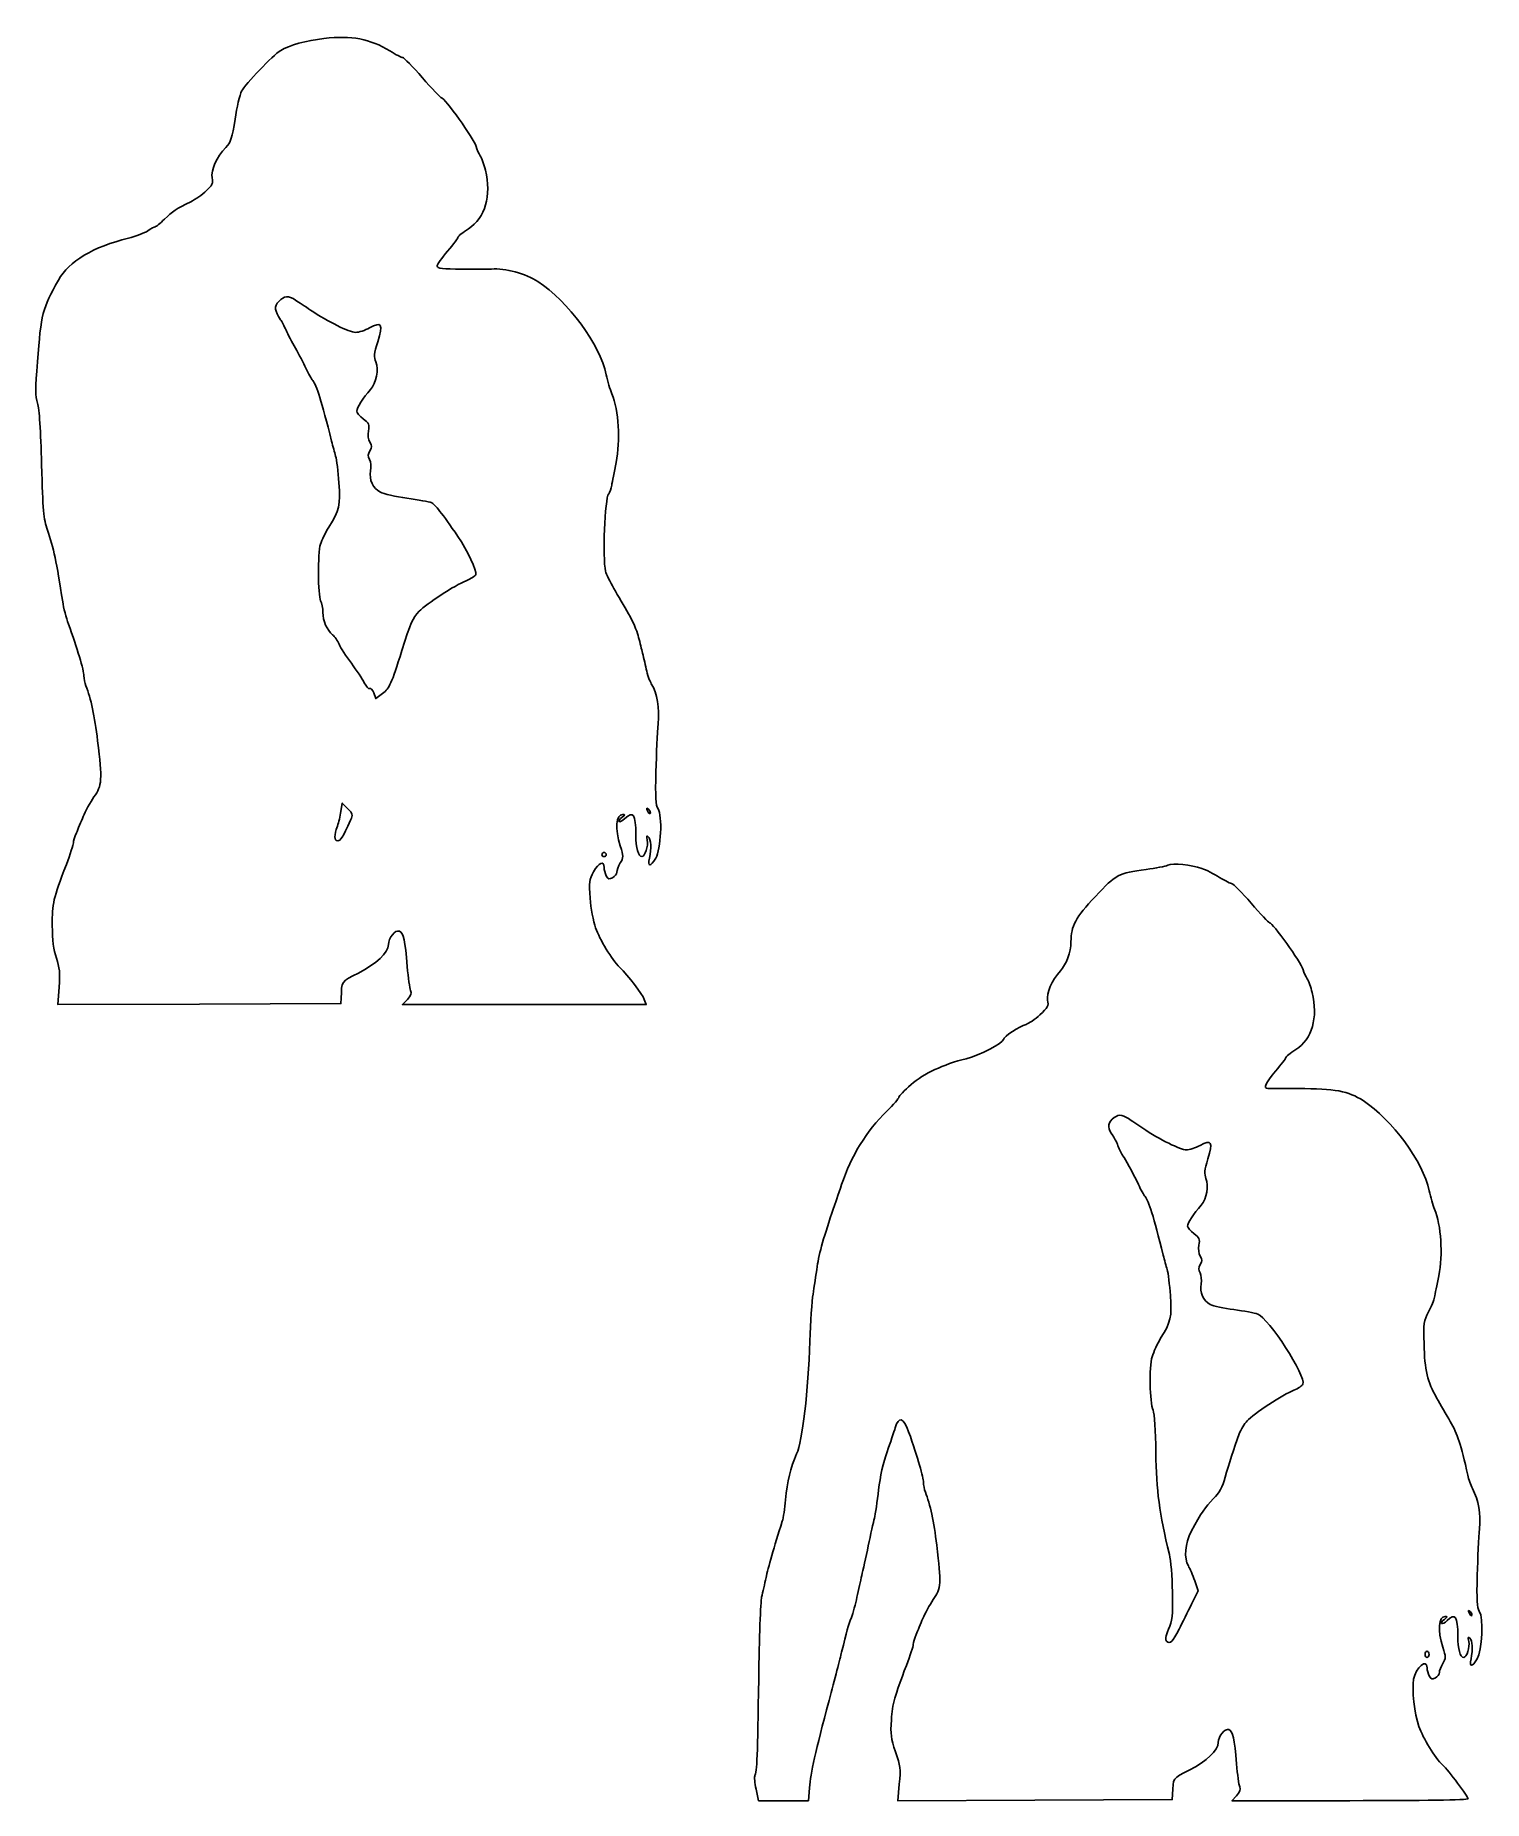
# Model space of a CAD drawing. Header units: centimetres. Extents: x -13.6 to 7.7, y -12.8 to 13.1.
import ezdxf

# ---------------------------------------------------------------- set-up
doc = ezdxf.new("R2010")
doc.units = ezdxf.units.CM
doc.header["$MEASUREMENT"] = 0
doc.layers.add('Layer 1', color=7, linetype='Continuous')

msp = doc.modelspace()

# ---------------------------------------------------------------- linework, layer by layer
at = {"layer": 'Layer 1', "color": 12}
for points, knots in [([(-9.3095, 13.08659), (-9.55945, 13.05829), (-9.82808, 12.98399), (-9.94434, 12.91124), (-9.94434, 12.91124), (-10.06123, 12.83849), (-10.46633, 12.416), (-10.52105, 12.31027), (-10.52105, 12.31027), (-10.54685, 12.26053), (-10.58945, 12.07524), (-10.61619, 11.89897), (-10.61619, 11.89897), (-10.65723, 11.62444), (-10.67681, 11.56507), (-10.75298, 11.48485), (-10.75298, 11.48485), (-10.88821, 11.34216), (-10.97526, 11.14753), (-10.95319, 11.03717), (-10.95319, 11.03717), (-10.93766, 10.95851), (-10.95134, 10.92774), (-11.039, 10.84535), (-11.039, 10.84535), (-11.09684, 10.79124), (-11.19973, 10.71943), (-11.26813, 10.68586), (-11.26813, 10.68586), (-11.48453, 10.57984), (-11.53552, 10.54595), (-11.65333, 10.43093), (-11.65333, 10.43093), (-11.71644, 10.36905), (-11.77861, 10.3187), (-11.79137, 10.3187), (-11.79137, 10.3187), (-11.80412, 10.3187), (-11.85262, 10.29163), (-11.89895, 10.25869), (-11.89895, 10.25869), (-11.94528, 10.22572), (-12.07429, 10.17662), (-12.18528, 10.14926), (-12.18528, 10.14926), (-12.70291, 10.02303), (-13.05889, 9.80974), (-13.2134, 9.53368), (-13.2134, 9.53368), (-13.44937, 9.11212), (-13.4674, 9.04248), (-13.52305, 8.32898), (-13.52305, 8.32898), (-13.55321, 7.94065), (-13.5529, 7.82283), (-13.52057, 7.72271), (-13.52057, 7.72271), (-13.49539, 7.64376), (-13.47331, 7.3139), (-13.46025, 6.82112), (-13.46025, 6.82112), (-13.44253, 6.14463), (-13.43165, 6.01964), (-13.37476, 5.85735), (-13.37476, 5.85735), (-13.28367, 5.59776), (-13.23921, 5.3879), (-13.15091, 4.80031), (-13.15091, 4.80031), (-13.13817, 4.71482), (-13.09962, 4.56808), (-13.06542, 4.47387), (-13.06542, 4.47387), (-12.94013, 4.13097), (-12.83815, 3.7896), (-12.83815, 3.71435), (-12.83815, 3.71435), (-12.83815, 3.67207), (-12.82541, 3.60524), (-12.80986, 3.56605), (-12.80986, 3.56605), (-12.73618, 3.37952), (-12.68022, 3.11899), (-12.63669, 2.75897), (-12.63669, 2.75897), (-12.56673, 2.17575), (-12.57109, 2.10516), (-12.69048, 1.93138), (-12.69048, 1.93138), (-12.74613, 1.85023), (-12.81732, 1.72122), (-12.84903, 1.64441), (-12.84903, 1.64441), (-12.88074, 1.56763), (-12.92614, 1.45881), (-12.95008, 1.40285), (-12.95008, 1.40285), (-12.97401, 1.3466), (-12.9936, 1.28005), (-12.9936, 1.25487), (-12.9936, 1.25487), (-12.9936, 1.22968), (-13.04024, 1.08667), (-13.09713, 0.93713), (-13.09713, 0.93713), (-13.29206, 0.42664), (-13.30481, 0.37068), (-13.30356, 0.04363), (-13.30356, 0.04363), (-13.30294, -0.17867), (-13.28553, -0.31607), (-13.24325, -0.43826), (-13.24325, -0.43826), (-13.19599, -0.57536), (-13.18791, -0.66024), (-13.20252, -0.86606), (-13.20252, -0.86606), (-13.20252, -0.86606), (-13.22055, -1.12255), (-13.22055, -1.12255), (-13.22055, -1.12255), (-13.22055, -1.12255), (-11.14068, -1.11477), (-11.14068, -1.11477), (-11.14068, -1.11477), (-11.14068, -1.11477), (-9.06079, -1.10667), (-9.06079, -1.10667), (-9.06079, -1.10667), (-9.06079, -1.10667), (-9.05738, -1.02896), (-9.05738, -1.02896), (-9.05738, -1.02896), (-9.04618, -0.76811), (-9.06015, -0.78833), (-8.80181, -0.65836), (-8.80181, -0.65836), (-8.54004, -0.52686), (-8.36128, -0.3565), (-8.36128, -0.23865), (-8.36128, -0.23865), (-8.36128, -0.14137), (-8.25992, -0.01855), (-8.19899, -0.04186), (-8.19899, -0.04186), (-8.14054, -0.06456), (-8.11474, -0.18053), (-8.08395, -0.56261), (-8.08395, -0.56261), (-8.0709, -0.72491), (-8.04913, -0.88315), (-8.03577, -0.91392), (-8.03577, -0.91392), (-8.01867, -0.95311), (-8.03296, -0.9929), (-8.08302, -1.04606), (-8.08302, -1.04606), (-8.08302, -1.04606), (-8.15454, -1.12223), (-8.15454, -1.12223), (-8.15454, -1.12223), (-8.15454, -1.12223), (-6.36222, -1.12223), (-6.36222, -1.12223), (-6.36222, -1.12223), (-6.36222, -1.12223), (-4.56991, -1.12223), (-4.56991, -1.12223), (-4.56991, -1.12223), (-4.56991, -1.12223), (-4.59915, -1.04545), (-4.59915, -1.04545), (-4.59915, -1.04545), (-4.62743, -0.97052), (-4.83666, -0.69847), (-4.96226, -0.57288), (-4.96226, -0.57288), (-5.07606, -0.45908), (-5.25449, -0.16529), (-5.31574, 0.00881), (-5.31574, 0.00881), (-5.349, 0.103), (-5.38509, 0.29795), (-5.39628, 0.4422), (-5.39628, 0.4422), (-5.4143, 0.6794), (-5.40964, 0.71578), (-5.34403, 0.83238), (-5.34403, 0.83238), (-5.26693, 0.96978), (-5.19015, 1.00179), (-5.19015, 0.89641), (-5.19015, 0.89641), (-5.19015, 0.86127), (-5.17554, 0.80499), (-5.15781, 0.77174), (-5.15781, 0.77174), (-5.1317, 0.72324), (-5.11336, 0.71766), (-5.06455, 0.74377), (-5.06455, 0.74377), (-5.03097, 0.76179), (-5.00361, 0.79817), (-5.00361, 0.82489), (-5.00361, 0.82489), (-5.00361, 0.85164), (-4.9803, 0.91321), (-4.9517, 0.96171), (-4.9517, 0.96171), (-4.90289, 1.04407), (-4.90289, 1.06026), (-4.9517, 1.21102), (-4.9517, 1.21102), (-5.03282, 1.46285), (-5.01698, 1.67582), (-4.91657, 1.67582), (-4.91657, 1.67582), (-4.87677, 1.67582), (-4.87894, 1.66743), (-4.92776, 1.63169), (-4.92776, 1.63169), (-4.9607, 1.60742), (-4.97999, 1.57975), (-4.97036, 1.5698), (-4.97036, 1.5698), (-4.96041, 1.56017), (-4.92247, 1.58007), (-4.88609, 1.61396), (-4.88609, 1.61396), (-4.75864, 1.7327), (-4.72382, 1.68172), (-4.72382, 1.37581), (-4.72382, 1.37581), (-4.72382, 1.18306), (-4.68805, 1.05402), (-4.63457, 1.05402), (-4.63457, 1.05402), (-4.58764, 1.05402), (-4.53697, 1.21259), (-4.55655, 1.29686), (-4.55655, 1.29686), (-4.57147, 1.35932), (-4.56742, 1.37208), (-4.54038, 1.34689), (-4.54038, 1.34689), (-4.49966, 1.30897), (-4.49249, 1.17901), (-4.52329, 1.03071), (-4.52329, 1.03071), (-4.55033, 0.90138), (-4.50742, 0.9017), (-4.43124, 1.03103), (-4.43124, 1.03103), (-4.35353, 1.16224), (-4.33083, 1.65592), (-4.39737, 1.75789), (-4.39737, 1.75789), (-4.43156, 1.81012), (-4.43841, 1.92826), (-4.42846, 2.30195), (-4.42846, 2.30195), (-4.42161, 2.56466), (-4.40669, 2.88179), (-4.39518, 3.00646), (-4.39518, 3.00646), (-4.37404, 3.24085), (-4.41105, 3.45879), (-4.49593, 3.59622), (-4.49593, 3.59622), (-4.51985, 3.63477), (-4.55343, 3.73269), (-4.57084, 3.81384), (-4.57084, 3.81384), (-4.58825, 3.89467), (-4.61499, 4.01002), (-4.62992, 4.06971), (-4.62992, 4.06971), (-4.64516, 4.12972), (-4.6722, 4.23603), (-4.68992, 4.30631), (-4.68992, 4.30631), (-4.70765, 4.37626), (-4.77136, 4.51988), (-4.83169, 4.62497), (-4.83169, 4.62497), (-4.89199, 4.72974), (-4.98837, 4.89731), (-5.04558, 4.99711), (-5.04558, 4.99711), (-5.10278, 5.09659), (-5.15813, 5.21224), (-5.1684, 5.25359), (-5.1684, 5.25359), (-5.21565, 5.44385), (-5.18052, 6.3178), (-5.12236, 6.39085), (-5.12236, 6.39085), (-5.10651, 6.41075), (-5.08693, 6.46671), (-5.07854, 6.51521), (-5.07854, 6.51521), (-5.07013, 6.5637), (-5.04092, 6.71481), (-5.01356, 6.85096), (-5.01356, 6.85096), (-4.94797, 7.18053), (-4.97501, 7.61079), (-5.07759, 7.86262), (-5.07759, 7.86262), (-5.10185, 7.92263), (-5.13823, 8.04855), (-5.15813, 8.14242), (-5.15813, 8.14242), (-5.25232, 8.58639), (-5.71836, 9.22216), (-6.1623, 9.51222), (-6.1623, 9.51222), (-6.33767, 9.62663), (-6.6526, 9.71182), (-6.84379, 9.69597), (-6.84379, 9.69597), (-6.88327, 9.69256), (-7.08006, 9.69161), (-7.28091, 9.69349), (-7.28091, 9.69349), (-7.55729, 9.69597), (-7.64622, 9.70685), (-7.64622, 9.73701), (-7.64622, 9.73701), (-7.64622, 9.75908), (-7.57626, 9.86012), (-7.49078, 9.96117), (-7.49078, 9.96117), (-7.40526, 10.06221), (-7.33531, 10.15516), (-7.33531, 10.16759), (-7.33531, 10.16759), (-7.33531, 10.17971), (-7.26755, 10.23382), (-7.18484, 10.28761), (-7.18484, 10.28761), (-6.93677, 10.44834), (-6.84287, 10.77508), (-6.93613, 11.15219), (-6.93613, 11.15219), (-6.95603, 11.23241), (-6.9896, 11.32599), (-7.01074, 11.36018), (-7.01074, 11.36018), (-7.03188, 11.39439), (-7.05956, 11.45688), (-7.07231, 11.49948), (-7.07231, 11.49948), (-7.10713, 11.61605), (-7.53491, 12.21515), (-7.58341, 12.21515), (-7.58341, 12.21515), (-7.59584, 12.21515), (-7.72144, 12.34821), (-7.86228, 12.51051), (-7.86228, 12.51051), (-8.00312, 12.67309), (-8.13308, 12.80585), (-8.15081, 12.80585), (-8.15081, 12.80585), (-8.16883, 12.80585), (-8.25431, 12.84937), (-8.34075, 12.90285), (-8.34075, 12.90285), (-8.63518, 13.08379), (-8.89693, 13.13353), (-9.3095, 13.08659), (-9.3095, 13.08659), (-9.3095, 13.08659), (-9.3095, 13.08659), (-9.3095, 13.08659), (-9.3095, 13.08659), (-9.3095, 13.08659), (-9.3095, 13.08659), (-9.3095, 13.08659)], [0, 0, 0, 0, 0.01041667, 0.01041667, 0.01041667, 0.01041667, 0.02083333, 0.02083333, 0.02083333, 0.02083333, 0.03125, 0.03125, 0.03125, 0.03125, 0.04166667, 0.04166667, 0.04166667, 0.04166667, 0.05208333, 0.05208333, 0.05208333, 0.05208333, 0.0625, 0.0625, 0.0625, 0.0625, 0.07291667, 0.07291667, 0.07291667, 0.07291667, 0.08333333, 0.08333333, 0.08333333, 0.08333333, 0.09375, 0.09375, 0.09375, 0.09375, 0.10416667, 0.10416667, 0.10416667, 0.10416667, 0.11458333, 0.11458333, 0.11458333, 0.11458333, 0.125, 0.125, 0.125, 0.125, 0.13541667, 0.13541667, 0.13541667, 0.13541667, 0.14583333, 0.14583333, 0.14583333, 0.14583333, 0.15625, 0.15625, 0.15625, 0.15625, 0.16666667, 0.16666667, 0.16666667, 0.16666667, 0.17708333, 0.17708333, 0.17708333, 0.17708333, 0.1875, 0.1875, 0.1875, 0.1875, 0.19791667, 0.19791667, 0.19791667, 0.19791667, 0.20833333, 0.20833333, 0.20833333, 0.20833333, 0.21875, 0.21875, 0.21875, 0.21875, 0.22916667, 0.22916667, 0.22916667, 0.22916667, 0.23958333, 0.23958333, 0.23958333, 0.23958333, 0.25, 0.25, 0.25, 0.25, 0.26041667, 0.26041667, 0.26041667, 0.26041667, 0.27083333, 0.27083333, 0.27083333, 0.27083333, 0.28125, 0.28125, 0.28125, 0.28125, 0.29166667, 0.29166667, 0.29166667, 0.29166667, 0.30208333, 0.30208333, 0.30208333, 0.30208333, 0.3125, 0.3125, 0.3125, 0.3125, 0.32291667, 0.32291667, 0.32291667, 0.32291667, 0.33333333, 0.33333333, 0.33333333, 0.33333333, 0.34375, 0.34375, 0.34375, 0.34375, 0.35416667, 0.35416667, 0.35416667, 0.35416667, 0.36458333, 0.36458333, 0.36458333, 0.36458333, 0.375, 0.375, 0.375, 0.375, 0.38541667, 0.38541667, 0.38541667, 0.38541667, 0.39583333, 0.39583333, 0.39583333, 0.39583333, 0.40625, 0.40625, 0.40625, 0.40625, 0.41666667, 0.41666667, 0.41666667, 0.41666667, 0.42708333, 0.42708333, 0.42708333, 0.42708333, 0.4375, 0.4375, 0.4375, 0.4375, 0.44791667, 0.44791667, 0.44791667, 0.44791667, 0.45833333, 0.45833333, 0.45833333, 0.45833333, 0.46875, 0.46875, 0.46875, 0.46875, 0.47916667, 0.47916667, 0.47916667, 0.47916667, 0.48958333, 0.48958333, 0.48958333, 0.48958333, 0.5, 0.5, 0.5, 0.5, 0.51041667, 0.51041667, 0.51041667, 0.51041667, 0.52083333, 0.52083333, 0.52083333, 0.52083333, 0.53125, 0.53125, 0.53125, 0.53125, 0.54166667, 0.54166667, 0.54166667, 0.54166667, 0.55208333, 0.55208333, 0.55208333, 0.55208333, 0.5625, 0.5625, 0.5625, 0.5625, 0.57291667, 0.57291667, 0.57291667, 0.57291667, 0.58333333, 0.58333333, 0.58333333, 0.58333333, 0.59375, 0.59375, 0.59375, 0.59375, 0.60416667, 0.60416667, 0.60416667, 0.60416667, 0.61458333, 0.61458333, 0.61458333, 0.61458333, 0.625, 0.625, 0.625, 0.625, 0.63541667, 0.63541667, 0.63541667, 0.63541667, 0.64583333, 0.64583333, 0.64583333, 0.64583333, 0.65625, 0.65625, 0.65625, 0.65625, 0.66666667, 0.66666667, 0.66666667, 0.66666667, 0.67708333, 0.67708333, 0.67708333, 0.67708333, 0.6875, 0.6875, 0.6875, 0.6875, 0.69791667, 0.69791667, 0.69791667, 0.69791667, 0.70833333, 0.70833333, 0.70833333, 0.70833333, 0.71875, 0.71875, 0.71875, 0.71875, 0.72916667, 0.72916667, 0.72916667, 0.72916667, 0.73958333, 0.73958333, 0.73958333, 0.73958333, 0.75, 0.75, 0.75, 0.75, 0.76041667, 0.76041667, 0.76041667, 0.76041667, 0.77083333, 0.77083333, 0.77083333, 0.77083333, 0.78125, 0.78125, 0.78125, 0.78125, 0.79166667, 0.79166667, 0.79166667, 0.79166667, 0.80208333, 0.80208333, 0.80208333, 0.80208333, 0.8125, 0.8125, 0.8125, 0.8125, 0.82291667, 0.82291667, 0.82291667, 0.82291667, 0.83333333, 0.83333333, 0.83333333, 0.83333333, 0.84375, 0.84375, 0.84375, 0.84375, 0.85416667, 0.85416667, 0.85416667, 0.85416667, 0.86458333, 0.86458333, 0.86458333, 0.86458333, 0.875, 0.875, 0.875, 0.875, 0.88541667, 0.88541667, 0.88541667, 0.88541667, 0.89583333, 0.89583333, 0.89583333, 0.89583333, 0.90625, 0.90625, 0.90625, 0.90625, 0.91666667, 0.91666667, 0.91666667, 0.91666667, 0.92708333, 0.92708333, 0.92708333, 0.92708333, 0.9375, 0.9375, 0.9375, 0.9375, 0.94791667, 0.94791667, 0.94791667, 0.94791667, 0.95833333, 0.95833333, 0.95833333, 0.95833333, 0.96875, 0.96875, 0.96875, 0.96875, 0.97916667, 0.97916667, 0.97916667, 0.97916667, 1, 1, 1, 1]), ([(-9.72547, 9.23803), (-9.68102, 9.20848), (-9.58308, 9.14321), (-9.50817, 9.09346), (-9.50817, 9.09346), (-9.24981, 8.9209), (-8.93612, 8.76514), (-8.84751, 8.76453), (-8.84751, 8.76453), (-8.7984, 8.76453), (-8.70387, 8.79499), (-8.63735, 8.83229), (-8.63735, 8.83229), (-8.46354, 8.92993), (-8.43838, 8.88577), (-8.51829, 8.6265), (-8.51829, 8.6265), (-8.57176, 8.45394), (-8.57702, 8.39954), (-8.54813, 8.32927), (-8.54813, 8.32927), (-8.50085, 8.21579), (-8.53723, 8.02304), (-8.62428, 7.9248), (-8.62428, 7.9248), (-8.73371, 7.80137), (-8.82761, 7.65463), (-8.82761, 7.60706), (-8.82761, 7.60706), (-8.82761, 7.58312), (-8.7844, 7.53152), (-8.73154, 7.49234), (-8.73154, 7.49234), (-8.6473, 7.43016), (-8.63767, 7.40841), (-8.65476, 7.317), (-8.65476, 7.317), (-8.66688, 7.25326), (-8.6591, 7.18767), (-8.63486, 7.14912), (-8.63486, 7.14912), (-8.60285, 7.09782), (-8.60253, 7.07326), (-8.63423, 7.0226), (-8.63423, 7.0226), (-8.66378, 6.97503), (-8.66502, 6.94362), (-8.63891, 6.8948), (-8.63891, 6.8948), (-8.61994, 6.85938), (-8.6128, 6.78413), (-8.62335, 6.72785), (-8.62335, 6.72785), (-8.64822, 6.59667), (-8.5907, 6.47136), (-8.47971, 6.41384), (-8.47971, 6.41384), (-8.43185, 6.38897), (-8.25619, 6.3495), (-8.08924, 6.32555), (-8.08924, 6.32555), (-7.9226, 6.30193), (-7.76187, 6.27303), (-7.73234, 6.26121), (-7.73234, 6.26121), (-7.68104, 6.24067), (-7.57285, 6.10359), (-7.34028, 5.76408), (-7.34028, 5.76408), (-7.19915, 5.55826), (-7.05615, 5.25484), (-7.07573, 5.20353), (-7.07573, 5.20353), (-7.08443, 5.18115), (-7.14785, 5.14011), (-7.21688, 5.11244), (-7.21688, 5.11244), (-7.38973, 5.04343), (-7.79825, 4.77761), (-7.90829, 4.66259), (-7.90829, 4.66259), (-8.00404, 4.56279), (-8.03794, 4.48601), (-8.16353, 4.08525), (-8.16353, 4.08525), (-8.31776, 3.59217), (-8.34387, 3.53436), (-8.44613, 3.4557), (-8.44613, 3.4557), (-8.44613, 3.4557), (-8.54657, 3.3786), (-8.54657, 3.3786), (-8.54657, 3.3786), (-8.54657, 3.3786), (-8.57827, 3.46191), (-8.57827, 3.46191), (-8.57827, 3.46191), (-8.59568, 3.50761), (-8.62243, 3.53714), (-8.63767, 3.52782), (-8.63767, 3.52782), (-8.65288, 3.51848), (-8.68833, 3.55611), (-8.71662, 3.61146), (-8.71662, 3.61146), (-8.74461, 3.66678), (-8.8301, 3.79614), (-8.90627, 3.89871), (-8.90627, 3.89871), (-8.98245, 4.00132), (-9.06388, 4.12724), (-9.0869, 4.17851), (-9.0869, 4.17851), (-9.1099, 4.22981), (-9.15281, 4.2917), (-9.18234, 4.31625), (-9.18234, 4.31625), (-9.26566, 4.38526), (-9.32505, 4.52207), (-9.32505, 4.64547), (-9.32505, 4.64547), (-9.32505, 4.70704), (-9.33966, 4.78507), (-9.35768, 4.81864), (-9.35768, 4.81864), (-9.39996, 4.89794), (-9.40215, 5.51662), (-9.36016, 5.6506), (-9.36016, 5.6506), (-9.34246, 5.7078), (-9.28711, 5.81975), (-9.23769, 5.89934), (-9.23769, 5.89934), (-9.08161, 6.15021), (-9.06545, 6.22078), (-9.08846, 6.55066), (-9.08846, 6.55066), (-9.09995, 6.71666), (-9.12204, 6.89419), (-9.13725, 6.9455), (-9.13725, 6.9455), (-9.15281, 6.99677), (-9.17953, 7.09472), (-9.19665, 7.16312), (-9.19665, 7.16312), (-9.34524, 7.75536), (-9.41737, 7.98886), (-9.47335, 8.05601), (-9.47335, 8.05601), (-9.4923, 8.079), (-9.53738, 8.16046), (-9.57345, 8.23664), (-9.57345, 8.23664), (-9.60951, 8.3131), (-9.67946, 8.44555), (-9.72828, 8.53104), (-9.72828, 8.53104), (-9.77739, 8.61655), (-9.83956, 8.73562), (-9.86631, 8.79531), (-9.86631, 8.79531), (-9.89306, 8.85531), (-9.92912, 8.92527), (-9.94653, 8.95075), (-9.94653, 8.95075), (-10.0376, 9.08537), (-10.04353, 9.14506), (-9.97357, 9.21967), (-9.97357, 9.21967), (-9.89182, 9.30672), (-9.83491, 9.31108), (-9.72547, 9.23803), (-9.72547, 9.23803), (-9.72547, 9.23803), (-9.72547, 9.23803), (-9.72547, 9.23803), (-9.72547, 9.23803), (-9.72547, 9.23803), (-9.72547, 9.23803), (-9.72547, 9.23803)], [0, 0, 0, 0, 0.02173913, 0.02173913, 0.02173913, 0.02173913, 0.04347826, 0.04347826, 0.04347826, 0.04347826, 0.06521739, 0.06521739, 0.06521739, 0.06521739, 0.08695652, 0.08695652, 0.08695652, 0.08695652, 0.10869565, 0.10869565, 0.10869565, 0.10869565, 0.13043478, 0.13043478, 0.13043478, 0.13043478, 0.15217391, 0.15217391, 0.15217391, 0.15217391, 0.17391304, 0.17391304, 0.17391304, 0.17391304, 0.19565217, 0.19565217, 0.19565217, 0.19565217, 0.2173913, 0.2173913, 0.2173913, 0.2173913, 0.23913043, 0.23913043, 0.23913043, 0.23913043, 0.26086957, 0.26086957, 0.26086957, 0.26086957, 0.2826087, 0.2826087, 0.2826087, 0.2826087, 0.30434783, 0.30434783, 0.30434783, 0.30434783, 0.32608696, 0.32608696, 0.32608696, 0.32608696, 0.34782609, 0.34782609, 0.34782609, 0.34782609, 0.36956522, 0.36956522, 0.36956522, 0.36956522, 0.39130435, 0.39130435, 0.39130435, 0.39130435, 0.41304348, 0.41304348, 0.41304348, 0.41304348, 0.43478261, 0.43478261, 0.43478261, 0.43478261, 0.45652174, 0.45652174, 0.45652174, 0.45652174, 0.47826087, 0.47826087, 0.47826087, 0.47826087, 0.5, 0.5, 0.5, 0.5, 0.52173913, 0.52173913, 0.52173913, 0.52173913, 0.54347826, 0.54347826, 0.54347826, 0.54347826, 0.56521739, 0.56521739, 0.56521739, 0.56521739, 0.58695652, 0.58695652, 0.58695652, 0.58695652, 0.60869565, 0.60869565, 0.60869565, 0.60869565, 0.63043478, 0.63043478, 0.63043478, 0.63043478, 0.65217391, 0.65217391, 0.65217391, 0.65217391, 0.67391304, 0.67391304, 0.67391304, 0.67391304, 0.69565217, 0.69565217, 0.69565217, 0.69565217, 0.7173913, 0.7173913, 0.7173913, 0.7173913, 0.73913043, 0.73913043, 0.73913043, 0.73913043, 0.76086957, 0.76086957, 0.76086957, 0.76086957, 0.7826087, 0.7826087, 0.7826087, 0.7826087, 0.80434783, 0.80434783, 0.80434783, 0.80434783, 0.82608696, 0.82608696, 0.82608696, 0.82608696, 0.84782609, 0.84782609, 0.84782609, 0.84782609, 0.86956522, 0.86956522, 0.86956522, 0.86956522, 0.89130435, 0.89130435, 0.89130435, 0.89130435, 0.91304348, 0.91304348, 0.91304348, 0.91304348, 0.93478261, 0.93478261, 0.93478261, 0.93478261, 0.95652174, 0.95652174, 0.95652174, 0.95652174, 1, 1, 1, 1]), ([(-8.91778, 1.59157), (-9.03624, 1.33353), (-9.06484, 1.2872), (-9.10741, 1.2872), (-9.10741, 1.2872), (-9.16059, 1.2872), (-9.16183, 1.36525), (-9.11146, 1.50482), (-9.11146, 1.50482), (-9.09312, 1.55612), (-9.06949, 1.65283), (-9.05923, 1.71934), (-9.05923, 1.71934), (-9.05923, 1.71934), (-9.04057, 1.84092), (-9.04057, 1.84092), (-9.04057, 1.84092), (-9.04057, 1.84092), (-8.95943, 1.75945), (-8.95943, 1.75945), (-8.95943, 1.75945), (-8.88513, 1.68545), (-8.88172, 1.67053), (-8.91778, 1.59157), (-8.91778, 1.59157), (-8.91778, 1.59157), (-8.91778, 1.59157), (-8.91778, 1.59157), (-8.91778, 1.59157), (-8.91778, 1.59157), (-8.91778, 1.59157), (-8.91778, 1.59157)], [0, 0, 0, 0, 0.11111111, 0.11111111, 0.11111111, 0.11111111, 0.22222222, 0.22222222, 0.22222222, 0.22222222, 0.33333333, 0.33333333, 0.33333333, 0.33333333, 0.44444444, 0.44444444, 0.44444444, 0.44444444, 0.55555556, 0.55555556, 0.55555556, 0.55555556, 0.66666667, 0.66666667, 0.66666667, 0.66666667, 0.77777778, 0.77777778, 0.77777778, 0.77777778, 1, 1, 1, 1]), ([(-4.5121, 1.69042), (-4.52173, 1.68111), (-4.53914, 1.6982), (-4.55094, 1.72897), (-4.55094, 1.72897), (-4.56774, 1.77313), (-4.56401, 1.77686), (-4.53353, 1.74641), (-4.53353, 1.74641), (-4.5121, 1.72524), (-4.50276, 1.70008), (-4.5121, 1.69042), (-4.5121, 1.69042), (-4.5121, 1.69042), (-4.5121, 1.69042), (-4.5121, 1.69042), (-4.5121, 1.69042), (-4.5121, 1.69042), (-4.5121, 1.69042), (-4.5121, 1.69042)], [0, 0, 0, 0, 0.16666667, 0.16666667, 0.16666667, 0.16666667, 0.33333333, 0.33333333, 0.33333333, 0.33333333, 0.5, 0.5, 0.5, 0.5, 0.66666667, 0.66666667, 0.66666667, 0.66666667, 1, 1, 1, 1]), ([(-5.15906, 1.08514), (-5.15906, 1.06802), (-5.17305, 1.05402), (-5.19015, 1.05402), (-5.19015, 1.05402), (-5.20724, 1.05402), (-5.22123, 1.06802), (-5.22123, 1.08514), (-5.22123, 1.08514), (-5.22123, 1.10223), (-5.20724, 1.11622), (-5.19015, 1.11622), (-5.19015, 1.11622), (-5.17305, 1.11622), (-5.15906, 1.10223), (-5.15906, 1.08514)], [0, 0, 0, 0, 0.2, 0.2, 0.2, 0.2, 0.4, 0.4, 0.4, 0.4, 0.6, 0.6, 0.6, 0.6, 1, 1, 1, 1])]:
    msp.add_open_spline(points, degree=3, knots=knots, dxfattribs=at)
at = {"layer": 'Layer 1', "color": 92}
for points, knots in [([(3.09745, 0.92697), (3.06134, 0.91162), (2.91896, 0.88392), (2.78141, 0.86556), (2.78141, 0.86556), (2.36514, 0.80957), (2.34466, 0.79875), (2.03253, 0.46794), (2.03253, 0.46794), (1.74149, 0.15944), (1.67526, 0.03633), (1.67375, -0.19936), (1.67375, -0.19936), (1.67285, -0.34655), (1.60692, -0.52985), (1.52085, -0.62436), (1.52085, -0.62436), (1.39052, -0.76764), (1.30985, -0.95274), (1.33122, -1.05899), (1.33122, -1.05899), (1.34747, -1.13996), (1.33331, -1.16586), (1.21804, -1.27241), (1.21804, -1.27241), (1.14551, -1.33892), (1.05341, -1.40213), (1.01306, -1.41237), (1.01306, -1.41237), (0.92427, -1.43523), (0.67987, -1.59687), (0.67987, -1.63269), (0.67987, -1.63269), (0.67987, -1.68508), (0.3274, -1.86928), (0.13536, -1.91714), (0.13536, -1.91714), (-0.20839, -2.0026), (-0.48559, -2.13294), (-0.67643, -2.29881), (-0.67643, -2.29881), (-0.77486, -2.38429), (-0.85521, -2.46795), (-0.85521, -2.48452), (-0.85521, -2.48452), (-0.85521, -2.50105), (-0.93528, -2.59286), (-1.0328, -2.68798), (-1.0328, -2.68798), (-1.3317, -2.97966), (-1.56043, -3.35137), (-1.69889, -3.76976), (-1.69889, -3.76976), (-1.74524, -3.91033), (-1.79763, -4.06625), (-1.81509, -4.11591), (-1.81509, -4.11591), (-1.95413, -4.51231), (-2.02999, -4.7811), (-2.0574, -4.97374), (-2.0574, -4.97374), (-2.07515, -5.09775), (-2.10254, -5.28077), (-2.1182, -5.38009), (-2.1182, -5.38009), (-2.13384, -5.47942), (-2.15432, -5.79094), (-2.16363, -6.07237), (-2.16363, -6.07237), (-2.18713, -6.79656), (-2.27531, -7.54335), (-2.35897, -7.72996), (-2.35897, -7.72996), (-2.44988, -7.93223), (-2.49955, -8.1366), (-2.52272, -8.4051), (-2.52272, -8.4051), (-2.53357, -8.52911), (-2.55524, -8.67148), (-2.57088, -8.72114), (-2.57088, -8.72114), (-2.68978, -9.09889), (-2.77918, -9.40832), (-2.80927, -9.54887), (-2.80927, -9.54887), (-2.82885, -9.63978), (-2.85774, -9.7686), (-2.87369, -9.83483), (-2.87369, -9.83483), (-2.88965, -9.90103), (-2.9092, -10.44284), (-2.91764, -11.03881), (-2.91764, -11.03881), (-2.93328, -12.17057), (-2.94262, -12.41266), (-2.97273, -12.46135), (-2.97273, -12.46135), (-2.98265, -12.47722), (-2.97482, -12.56691), (-2.95526, -12.66005), (-2.95526, -12.66005), (-2.95526, -12.66005), (-2.91973, -12.82965), (-2.91973, -12.82965), (-2.91973, -12.82965), (-2.91973, -12.82965), (-2.55312, -12.82965), (-2.55312, -12.82965), (-2.55312, -12.82965), (-2.55312, -12.82965), (-2.18652, -12.82965), (-2.18652, -12.82965), (-2.18652, -12.82965), (-2.18652, -12.82965), (-2.17085, -12.64153), (-2.17085, -12.64153), (-2.17085, -12.64153), (-2.15249, -12.41928), (-2.08328, -12.11024), (-1.8828, -11.35486), (-1.8828, -11.35486), (-1.80155, -11.04844), (-1.71847, -10.73028), (-1.69831, -10.64749), (-1.69831, -10.64749), (-1.62306, -10.33777), (-1.59927, -10.25321), (-1.55504, -10.13582), (-1.55504, -10.13582), (-1.53003, -10.06959), (-1.49273, -9.93415), (-1.47225, -9.83483), (-1.47225, -9.83483), (-1.4518, -9.7355), (-1.42018, -9.59313), (-1.40213, -9.51878), (-1.40213, -9.51878), (-1.38377, -9.44412), (-1.34041, -9.24788), (-1.3058, -9.08233), (-1.3058, -9.08233), (-1.27119, -8.91678), (-1.23084, -8.73379), (-1.2164, -8.67598), (-1.2164, -8.67598), (-1.20195, -8.6179), (-1.17396, -8.42978), (-1.1544, -8.25759), (-1.1544, -8.25759), (-1.13242, -8.06498), (-1.08458, -7.85095), (-1.0301, -7.70075), (-1.0301, -7.70075), (-0.98134, -7.56682), (-0.92715, -7.40608), (-0.90969, -7.34409), (-0.90969, -7.34409), (-0.86093, -7.17071), (-0.78539, -7.1936), (-0.71223, -7.40429), (-0.71223, -7.40429), (-0.57769, -7.79137), (-0.49403, -8.07641), (-0.49403, -8.14713), (-0.49403, -8.14713), (-0.49403, -8.18806), (-0.48167, -8.25278), (-0.46662, -8.29072), (-0.46662, -8.29072), (-0.39529, -8.4713), (-0.3411, -8.72355), (-0.29898, -9.07209), (-0.29898, -9.07209), (-0.23125, -9.63676), (-0.23545, -9.7051), (-0.35105, -9.87335), (-0.35105, -9.87335), (-0.40492, -9.95191), (-0.47384, -10.07682), (-0.50456, -10.15116), (-0.50456, -10.15116), (-0.53525, -10.22551), (-0.5792, -10.33087), (-0.60238, -10.38503), (-0.60238, -10.38503), (-0.62555, -10.43951), (-0.64452, -10.50544), (-0.64452, -10.53192), (-0.64452, -10.53192), (-0.64452, -10.55841), (-0.68937, -10.69658), (-0.74446, -10.83953), (-0.74446, -10.83953), (-0.92263, -11.30247), (-0.94853, -11.3964), (-0.96628, -11.64193), (-0.96628, -11.64193), (-0.98134, -11.85228), (-0.97351, -11.91339), (-0.90487, -12.1121), (-0.90487, -12.1121), (-0.83354, -12.31874), (-0.82812, -12.36398), (-0.84979, -12.58544), (-0.84979, -12.58544), (-0.84979, -12.58544), (-0.87328, -12.82991), (-0.87328, -12.82991), (-0.87328, -12.82991), (-0.87328, -12.82991), (1.14491, -12.8225), (1.14491, -12.8225), (1.14491, -12.8225), (1.14491, -12.8225), (3.16307, -12.81456), (3.16307, -12.81456), (3.16307, -12.81456), (3.16307, -12.81456), (3.16637, -12.73942), (3.16637, -12.73942), (3.16637, -12.73942), (3.17722, -12.48701), (3.16368, -12.50633), (3.41381, -12.38065), (3.41381, -12.38065), (3.66723, -12.25338), (3.84032, -12.08828), (3.84032, -11.97425), (3.84032, -11.97425), (3.84032, -11.88006), (3.93843, -11.76126), (3.99743, -11.78375), (3.99743, -11.78375), (4.05403, -11.80571), (4.079, -11.91789), (4.10879, -12.28804), (4.10879, -12.28804), (4.12144, -12.44494), (4.14253, -12.59814), (4.15547, -12.62803), (4.15547, -12.62803), (4.172, -12.66587), (4.15817, -12.7045), (4.10972, -12.75609), (4.10972, -12.75609), (4.10972, -12.75609), (4.04048, -12.82965), (4.04048, -12.82965), (4.04048, -12.82965), (4.04048, -12.82965), (5.77662, -12.82965), (5.77662, -12.82965), (5.77662, -12.82965), (6.84003, -12.82965), (7.51247, -12.8188), (7.51247, -12.80134), (7.51247, -12.80134), (7.51247, -12.76747), (7.22712, -12.38859), (7.13743, -12.30286), (7.13743, -12.30286), (7.02966, -12.20073), (6.84996, -11.90863), (6.79098, -11.74062), (6.79098, -11.74062), (6.72505, -11.5533), (6.68412, -11.19201), (6.71182, -11.04453), (6.71182, -11.04453), (6.74431, -10.87086), (6.91047, -10.72938), (6.91047, -10.87535), (6.91047, -10.87535), (6.91047, -10.90938), (6.92462, -10.96386), (6.94177, -10.99606), (6.94177, -10.99606), (6.96706, -11.04302), (6.98481, -11.04844), (7.03207, -11.02315), (7.03207, -11.02315), (7.06459, -11.00569), (7.09107, -10.97047), (7.09107, -10.9446), (7.09107, -10.9446), (7.09107, -10.91869), (7.11364, -10.85911), (7.14134, -10.81215), (7.14134, -10.81215), (7.1886, -10.7324), (7.1886, -10.71674), (7.14134, -10.57077), (7.14134, -10.57077), (7.06276, -10.32695), (7.07813, -10.12076), (7.17534, -10.12076), (7.17534, -10.12076), (7.21386, -10.12076), (7.21177, -10.12889), (7.16452, -10.16352), (7.16452, -10.16352), (7.13261, -10.18699), (7.11393, -10.21376), (7.12327, -10.22339), (7.12327, -10.22339), (7.1329, -10.23273), (7.16963, -10.21347), (7.20484, -10.18066), (7.20484, -10.18066), (7.32824, -10.06568), (7.36195, -10.11505), (7.36195, -10.41122), (7.36195, -10.41122), (7.36195, -10.59783), (7.39659, -10.72274), (7.44834, -10.72274), (7.44834, -10.72274), (7.49379, -10.72274), (7.54287, -10.56926), (7.5239, -10.48769), (7.5239, -10.48769), (7.50946, -10.42718), (7.51337, -10.41485), (7.53954, -10.43921), (7.53954, -10.43921), (7.57899, -10.47594), (7.5859, -10.60175), (7.5561, -10.74534), (7.5561, -10.74534), (7.52991, -10.87054), (7.57145, -10.87025), (7.64519, -10.74502), (7.64519, -10.74502), (7.72044, -10.61802), (7.74242, -10.14002), (7.678, -10.04131), (7.678, -10.04131), (7.6449, -9.99075), (7.63828, -9.87637), (7.64791, -9.51455), (7.64791, -9.51455), (7.65453, -9.26023), (7.66897, -8.95321), (7.68011, -8.83251), (7.68011, -8.83251), (7.70059, -8.60616), (7.66837, -8.41894), (7.57809, -8.23955), (7.57809, -8.23955), (7.5528, -8.18989), (7.52179, -8.1017), (7.50885, -8.04389), (7.50885, -8.04389), (7.4059, -7.58608), (7.35925, -7.44252), (7.2512, -7.25469), (7.2512, -7.25469), (7.1964, -7.15896), (7.10613, -7.00215), (7.05104, -6.90645), (7.05104, -6.90645), (6.9165, -6.67197), (6.87525, -6.49528), (6.86501, -6.10849), (6.86501, -6.10849), (6.85721, -5.81051), (6.8626, -5.77199), (6.93185, -5.64195), (6.93185, -5.64195), (6.97338, -5.56429), (7.0131, -5.46648), (7.02032, -5.42523), (7.02032, -5.42523), (7.02755, -5.38369), (7.05496, -5.24224), (7.08144, -5.1104), (7.08144, -5.1104), (7.14494, -4.79134), (7.11875, -4.37475), (7.01942, -4.13097), (7.01942, -4.13097), (6.99595, -4.07286), (6.96074, -3.95097), (6.94148, -3.86006), (6.94148, -3.86006), (6.85057, -3.43053), (6.39908, -2.81469), (5.97016, -2.53447), (5.97016, -2.53447), (5.75254, -2.39242), (5.55329, -2.35537), (5.0142, -2.35749), (5.0142, -2.35749), (4.79055, -2.35839), (4.591, -2.3581), (4.57023, -2.3572), (4.57023, -2.3572), (4.4995, -2.35328), (4.5326, -2.27714), (4.6831, -2.09923), (4.6831, -2.09923), (4.76589, -2.00141), (4.83359, -1.9114), (4.83359, -1.89936), (4.83359, -1.89936), (4.83359, -1.88764), (4.89921, -1.83526), (4.97927, -1.78319), (4.97927, -1.78319), (5.21949, -1.62758), (5.31037, -1.31122), (5.22007, -0.94612), (5.22007, -0.94612), (5.20081, -0.86847), (5.16832, -0.77788), (5.14784, -0.74475), (5.14784, -0.74475), (5.12736, -0.71165), (5.10058, -0.65114), (5.08826, -0.60992), (5.08826, -0.60992), (5.05452, -0.49705), (4.64037, 0.08297), (4.5934, 0.08297), (4.5934, 0.08297), (4.58137, 0.08297), (4.45976, 0.2118), (4.32342, 0.36893), (4.32342, 0.36893), (4.18706, 0.52634), (4.06125, 0.65487), (4.0441, 0.65487), (4.0441, 0.65487), (4.02664, 0.65487), (3.94385, 0.69702), (3.86019, 0.74877), (3.86019, 0.74877), (3.77621, 0.80026), (3.65792, 0.86016), (3.59712, 0.88151), (3.59712, 0.88151), (3.443, 0.93599), (3.17603, 0.96007), (3.09745, 0.92697), (3.09745, 0.92697), (3.09745, 0.92697), (3.09745, 0.92697), (3.09745, 0.92697), (3.09745, 0.92697), (3.09745, 0.92697), (3.09745, 0.92697), (3.09745, 0.92697)], [0, 0, 0, 0, 0.00877193, 0.00877193, 0.00877193, 0.00877193, 0.01754386, 0.01754386, 0.01754386, 0.01754386, 0.02631579, 0.02631579, 0.02631579, 0.02631579, 0.03508772, 0.03508772, 0.03508772, 0.03508772, 0.04385965, 0.04385965, 0.04385965, 0.04385965, 0.05263158, 0.05263158, 0.05263158, 0.05263158, 0.06140351, 0.06140351, 0.06140351, 0.06140351, 0.07017544, 0.07017544, 0.07017544, 0.07017544, 0.07894737, 0.07894737, 0.07894737, 0.07894737, 0.0877193, 0.0877193, 0.0877193, 0.0877193, 0.09649123, 0.09649123, 0.09649123, 0.09649123, 0.10526316, 0.10526316, 0.10526316, 0.10526316, 0.11403509, 0.11403509, 0.11403509, 0.11403509, 0.12280702, 0.12280702, 0.12280702, 0.12280702, 0.13157895, 0.13157895, 0.13157895, 0.13157895, 0.14035088, 0.14035088, 0.14035088, 0.14035088, 0.14912281, 0.14912281, 0.14912281, 0.14912281, 0.15789474, 0.15789474, 0.15789474, 0.15789474, 0.16666667, 0.16666667, 0.16666667, 0.16666667, 0.1754386, 0.1754386, 0.1754386, 0.1754386, 0.18421053, 0.18421053, 0.18421053, 0.18421053, 0.19298246, 0.19298246, 0.19298246, 0.19298246, 0.20175439, 0.20175439, 0.20175439, 0.20175439, 0.21052632, 0.21052632, 0.21052632, 0.21052632, 0.21929825, 0.21929825, 0.21929825, 0.21929825, 0.22807018, 0.22807018, 0.22807018, 0.22807018, 0.23684211, 0.23684211, 0.23684211, 0.23684211, 0.24561404, 0.24561404, 0.24561404, 0.24561404, 0.25438596, 0.25438596, 0.25438596, 0.25438596, 0.26315789, 0.26315789, 0.26315789, 0.26315789, 0.27192982, 0.27192982, 0.27192982, 0.27192982, 0.28070175, 0.28070175, 0.28070175, 0.28070175, 0.28947368, 0.28947368, 0.28947368, 0.28947368, 0.29824561, 0.29824561, 0.29824561, 0.29824561, 0.30701754, 0.30701754, 0.30701754, 0.30701754, 0.31578947, 0.31578947, 0.31578947, 0.31578947, 0.3245614, 0.3245614, 0.3245614, 0.3245614, 0.33333333, 0.33333333, 0.33333333, 0.33333333, 0.34210526, 0.34210526, 0.34210526, 0.34210526, 0.35087719, 0.35087719, 0.35087719, 0.35087719, 0.35964912, 0.35964912, 0.35964912, 0.35964912, 0.36842105, 0.36842105, 0.36842105, 0.36842105, 0.37719298, 0.37719298, 0.37719298, 0.37719298, 0.38596491, 0.38596491, 0.38596491, 0.38596491, 0.39473684, 0.39473684, 0.39473684, 0.39473684, 0.40350877, 0.40350877, 0.40350877, 0.40350877, 0.4122807, 0.4122807, 0.4122807, 0.4122807, 0.42105263, 0.42105263, 0.42105263, 0.42105263, 0.42982456, 0.42982456, 0.42982456, 0.42982456, 0.43859649, 0.43859649, 0.43859649, 0.43859649, 0.44736842, 0.44736842, 0.44736842, 0.44736842, 0.45614035, 0.45614035, 0.45614035, 0.45614035, 0.46491228, 0.46491228, 0.46491228, 0.46491228, 0.47368421, 0.47368421, 0.47368421, 0.47368421, 0.48245614, 0.48245614, 0.48245614, 0.48245614, 0.49122807, 0.49122807, 0.49122807, 0.49122807, 0.5, 0.5, 0.5, 0.5, 0.50877193, 0.50877193, 0.50877193, 0.50877193, 0.51754386, 0.51754386, 0.51754386, 0.51754386, 0.52631579, 0.52631579, 0.52631579, 0.52631579, 0.53508772, 0.53508772, 0.53508772, 0.53508772, 0.54385965, 0.54385965, 0.54385965, 0.54385965, 0.55263158, 0.55263158, 0.55263158, 0.55263158, 0.56140351, 0.56140351, 0.56140351, 0.56140351, 0.57017544, 0.57017544, 0.57017544, 0.57017544, 0.57894737, 0.57894737, 0.57894737, 0.57894737, 0.5877193, 0.5877193, 0.5877193, 0.5877193, 0.59649123, 0.59649123, 0.59649123, 0.59649123, 0.60526316, 0.60526316, 0.60526316, 0.60526316, 0.61403509, 0.61403509, 0.61403509, 0.61403509, 0.62280702, 0.62280702, 0.62280702, 0.62280702, 0.63157895, 0.63157895, 0.63157895, 0.63157895, 0.64035088, 0.64035088, 0.64035088, 0.64035088, 0.64912281, 0.64912281, 0.64912281, 0.64912281, 0.65789474, 0.65789474, 0.65789474, 0.65789474, 0.66666667, 0.66666667, 0.66666667, 0.66666667, 0.6754386, 0.6754386, 0.6754386, 0.6754386, 0.68421053, 0.68421053, 0.68421053, 0.68421053, 0.69298246, 0.69298246, 0.69298246, 0.69298246, 0.70175439, 0.70175439, 0.70175439, 0.70175439, 0.71052632, 0.71052632, 0.71052632, 0.71052632, 0.71929825, 0.71929825, 0.71929825, 0.71929825, 0.72807018, 0.72807018, 0.72807018, 0.72807018, 0.73684211, 0.73684211, 0.73684211, 0.73684211, 0.74561404, 0.74561404, 0.74561404, 0.74561404, 0.75438596, 0.75438596, 0.75438596, 0.75438596, 0.76315789, 0.76315789, 0.76315789, 0.76315789, 0.77192982, 0.77192982, 0.77192982, 0.77192982, 0.78070175, 0.78070175, 0.78070175, 0.78070175, 0.78947368, 0.78947368, 0.78947368, 0.78947368, 0.79824561, 0.79824561, 0.79824561, 0.79824561, 0.80701754, 0.80701754, 0.80701754, 0.80701754, 0.81578947, 0.81578947, 0.81578947, 0.81578947, 0.8245614, 0.8245614, 0.8245614, 0.8245614, 0.83333333, 0.83333333, 0.83333333, 0.83333333, 0.84210526, 0.84210526, 0.84210526, 0.84210526, 0.85087719, 0.85087719, 0.85087719, 0.85087719, 0.85964912, 0.85964912, 0.85964912, 0.85964912, 0.86842105, 0.86842105, 0.86842105, 0.86842105, 0.87719298, 0.87719298, 0.87719298, 0.87719298, 0.88596491, 0.88596491, 0.88596491, 0.88596491, 0.89473684, 0.89473684, 0.89473684, 0.89473684, 0.90350877, 0.90350877, 0.90350877, 0.90350877, 0.9122807, 0.9122807, 0.9122807, 0.9122807, 0.92105263, 0.92105263, 0.92105263, 0.92105263, 0.92982456, 0.92982456, 0.92982456, 0.92982456, 0.93859649, 0.93859649, 0.93859649, 0.93859649, 0.94736842, 0.94736842, 0.94736842, 0.94736842, 0.95614035, 0.95614035, 0.95614035, 0.95614035, 0.96491228, 0.96491228, 0.96491228, 0.96491228, 0.97368421, 0.97368421, 0.97368421, 0.97368421, 0.98245614, 0.98245614, 0.98245614, 0.98245614, 1, 1, 1, 1]), ([(2.51942, -2.79934), (2.5627, -2.82795), (2.65737, -2.89116), (2.72979, -2.93931), (2.72979, -2.93931), (2.98019, -3.10637), (3.2838, -3.25718), (3.36968, -3.25776), (3.36968, -3.25776), (3.41709, -3.25776), (3.50864, -3.22826), (3.57315, -3.19215), (3.57315, -3.19215), (3.74116, -3.09764), (3.76579, -3.14039), (3.68821, -3.3914), (3.68821, -3.3914), (3.6367, -3.55846), (3.63143, -3.61114), (3.65953, -3.67916), (3.65953, -3.67916), (3.70456, -3.78783), (3.67025, -3.97473), (3.58778, -4.07075), (3.58778, -4.07075), (3.47853, -4.19809), (3.38884, -4.33713), (3.38884, -4.37989), (3.38884, -4.37989), (3.38884, -4.40246), (3.43067, -4.45151), (3.48184, -4.48945), (3.48184, -4.48945), (3.56341, -4.54964), (3.57272, -4.5707), (3.55619, -4.65921), (3.55619, -4.65921), (3.54444, -4.72091), (3.55195, -4.78441), (3.57545, -4.82174), (3.57545, -4.82174), (3.60646, -4.8714), (3.60675, -4.89519), (3.57606, -4.94424), (3.57606, -4.94424), (3.54745, -4.99031), (3.54624, -5.02071), (3.57153, -5.06796), (3.57153, -5.06796), (3.58989, -5.10228), (3.5968, -5.17512), (3.58659, -5.2296), (3.58659, -5.2296), (3.5628, -5.35511), (3.61789, -5.47791), (3.72142, -5.53149), (3.72142, -5.53149), (3.76536, -5.55405), (3.92189, -5.58869), (4.06908, -5.60795), (4.06908, -5.60795), (4.21656, -5.62721), (4.37399, -5.65671), (4.41944, -5.67325), (4.41944, -5.67325), (4.58137, -5.73225), (5.13128, -6.58498), (5.08492, -6.70536), (5.08492, -6.70536), (5.07651, -6.72703), (5.01661, -6.76616), (4.95189, -6.79207), (4.95189, -6.79207), (4.79478, -6.85496), (4.35531, -7.14243), (4.26381, -7.24233), (4.26381, -7.24233), (4.22349, -7.28599), (4.172, -7.37267), (4.14943, -7.43469), (4.14943, -7.43469), (4.06937, -7.6526), (3.99563, -7.88046), (3.94234, -8.07339), (3.94234, -8.07339), (3.90173, -8.22119), (3.85929, -8.29762), (3.76658, -8.39033), (3.76658, -8.39033), (3.64437, -8.51284), (3.5941, -8.58779), (3.44331, -8.87042), (3.44331, -8.87042), (3.35211, -9.04169), (3.33285, -9.26835), (3.39995, -9.37699), (3.39995, -9.37699), (3.42284, -9.41343), (3.46498, -9.51124), (3.49356, -9.59432), (3.49356, -9.59432), (3.49356, -9.59432), (3.54595, -9.74482), (3.54595, -9.74482), (3.54595, -9.74482), (3.54595, -9.74482), (3.44781, -9.94048), (3.44781, -9.94048), (3.44781, -9.94048), (3.39365, -10.04792), (3.31147, -10.21257), (3.26483, -10.30647), (3.26483, -10.30647), (3.17122, -10.49459), (3.12936, -10.53552), (3.0797, -10.48586), (3.0797, -10.48586), (3.05591, -10.4621), (3.06435, -10.41334), (3.1101, -10.30949), (3.1101, -10.30949), (3.16579, -10.18307), (3.17241, -10.11746), (3.16579, -9.75958), (3.16579, -9.75958), (3.16156, -9.53593), (3.1423, -9.28881), (3.12304, -9.21025), (3.12304, -9.21025), (2.97164, -8.59322), (2.92949, -8.27807), (2.92198, -7.70588), (2.92198, -7.70588), (2.91806, -7.39585), (2.90092, -7.13761), (2.88105, -7.08885), (2.88105, -7.08885), (2.83017, -6.96391), (2.82175, -6.45676), (2.86811, -6.30052), (2.86811, -6.30052), (2.88978, -6.22768), (2.94606, -6.10579), (2.99302, -6.02964), (2.99302, -6.02964), (3.14291, -5.78885), (3.15857, -5.71992), (3.13629, -5.40115), (3.13629, -5.40115), (3.12515, -5.24042), (3.10377, -5.06854), (3.08904, -5.01888), (3.08904, -5.01888), (3.07398, -4.96922), (3.04811, -4.87442), (3.03154, -4.80819), (3.03154, -4.80819), (2.88766, -4.23479), (2.81784, -4.00876), (2.76365, -3.94375), (2.76365, -3.94375), (2.74529, -3.92147), (2.70105, -3.8426), (2.66584, -3.76886), (2.66584, -3.76886), (2.57223, -3.57262), (2.4756, -3.39262), (2.43827, -3.34476), (2.43827, -3.34476), (2.42022, -3.32187), (2.38771, -3.25596), (2.36543, -3.19786), (2.36543, -3.19786), (2.34347, -3.14008), (2.30894, -3.07237), (2.2888, -3.04737), (2.2888, -3.04737), (2.21284, -2.95376), (2.20972, -2.87401), (2.27954, -2.80898), (2.27954, -2.80898), (2.36133, -2.73283), (2.41644, -2.73042), (2.51942, -2.79934), (2.51942, -2.79934), (2.51942, -2.79934), (2.51942, -2.79934), (2.51942, -2.79934), (2.51942, -2.79934), (2.51942, -2.79934), (2.51942, -2.79934), (2.51942, -2.79934)], [0, 0, 0, 0, 0.02040816, 0.02040816, 0.02040816, 0.02040816, 0.04081633, 0.04081633, 0.04081633, 0.04081633, 0.06122449, 0.06122449, 0.06122449, 0.06122449, 0.08163265, 0.08163265, 0.08163265, 0.08163265, 0.10204082, 0.10204082, 0.10204082, 0.10204082, 0.12244898, 0.12244898, 0.12244898, 0.12244898, 0.14285714, 0.14285714, 0.14285714, 0.14285714, 0.16326531, 0.16326531, 0.16326531, 0.16326531, 0.18367347, 0.18367347, 0.18367347, 0.18367347, 0.20408163, 0.20408163, 0.20408163, 0.20408163, 0.2244898, 0.2244898, 0.2244898, 0.2244898, 0.24489796, 0.24489796, 0.24489796, 0.24489796, 0.26530612, 0.26530612, 0.26530612, 0.26530612, 0.28571429, 0.28571429, 0.28571429, 0.28571429, 0.30612245, 0.30612245, 0.30612245, 0.30612245, 0.32653061, 0.32653061, 0.32653061, 0.32653061, 0.34693878, 0.34693878, 0.34693878, 0.34693878, 0.36734694, 0.36734694, 0.36734694, 0.36734694, 0.3877551, 0.3877551, 0.3877551, 0.3877551, 0.40816327, 0.40816327, 0.40816327, 0.40816327, 0.42857143, 0.42857143, 0.42857143, 0.42857143, 0.44897959, 0.44897959, 0.44897959, 0.44897959, 0.46938776, 0.46938776, 0.46938776, 0.46938776, 0.48979592, 0.48979592, 0.48979592, 0.48979592, 0.51020408, 0.51020408, 0.51020408, 0.51020408, 0.53061224, 0.53061224, 0.53061224, 0.53061224, 0.55102041, 0.55102041, 0.55102041, 0.55102041, 0.57142857, 0.57142857, 0.57142857, 0.57142857, 0.59183673, 0.59183673, 0.59183673, 0.59183673, 0.6122449, 0.6122449, 0.6122449, 0.6122449, 0.63265306, 0.63265306, 0.63265306, 0.63265306, 0.65306122, 0.65306122, 0.65306122, 0.65306122, 0.67346939, 0.67346939, 0.67346939, 0.67346939, 0.69387755, 0.69387755, 0.69387755, 0.69387755, 0.71428571, 0.71428571, 0.71428571, 0.71428571, 0.73469388, 0.73469388, 0.73469388, 0.73469388, 0.75510204, 0.75510204, 0.75510204, 0.75510204, 0.7755102, 0.7755102, 0.7755102, 0.7755102, 0.79591837, 0.79591837, 0.79591837, 0.79591837, 0.81632653, 0.81632653, 0.81632653, 0.81632653, 0.83673469, 0.83673469, 0.83673469, 0.83673469, 0.85714286, 0.85714286, 0.85714286, 0.85714286, 0.87755102, 0.87755102, 0.87755102, 0.87755102, 0.89795918, 0.89795918, 0.89795918, 0.89795918, 0.91836735, 0.91836735, 0.91836735, 0.91836735, 0.93877551, 0.93877551, 0.93877551, 0.93877551, 0.95918367, 0.95918367, 0.95918367, 0.95918367, 1, 1, 1, 1]), ([(7.56695, -10.10661), (7.55761, -10.11566), (7.54076, -10.09909), (7.52933, -10.0693), (7.52933, -10.0693), (7.51306, -10.02654), (7.51668, -10.02295), (7.54618, -10.05245), (7.54618, -10.05245), (7.56695, -10.0729), (7.57597, -10.09729), (7.56695, -10.10661), (7.56695, -10.10661), (7.56695, -10.10661), (7.56695, -10.10661), (7.56695, -10.10661), (7.56695, -10.10661), (7.56695, -10.10661), (7.56695, -10.10661), (7.56695, -10.10661)], [0, 0, 0, 0, 0.16666667, 0.16666667, 0.16666667, 0.16666667, 0.33333333, 0.33333333, 0.33333333, 0.33333333, 0.5, 0.5, 0.5, 0.5, 0.66666667, 0.66666667, 0.66666667, 0.66666667, 1, 1, 1, 1]), ([(6.94058, -10.6776), (6.94058, -10.70229), (6.92703, -10.72274), (6.91047, -10.72274), (6.91047, -10.72274), (6.8939, -10.72274), (6.88036, -10.70229), (6.88036, -10.6776), (6.88036, -10.6776), (6.88036, -10.65292), (6.8939, -10.63247), (6.91047, -10.63247), (6.91047, -10.63247), (6.92703, -10.63247), (6.94058, -10.65292), (6.94058, -10.6776)], [0, 0, 0, 0, 0.2, 0.2, 0.2, 0.2, 0.4, 0.4, 0.4, 0.4, 0.6, 0.6, 0.6, 0.6, 1, 1, 1, 1])]:
    msp.add_open_spline(points, degree=3, knots=knots, dxfattribs=at)

doc.saveas('drawing.dxf')
